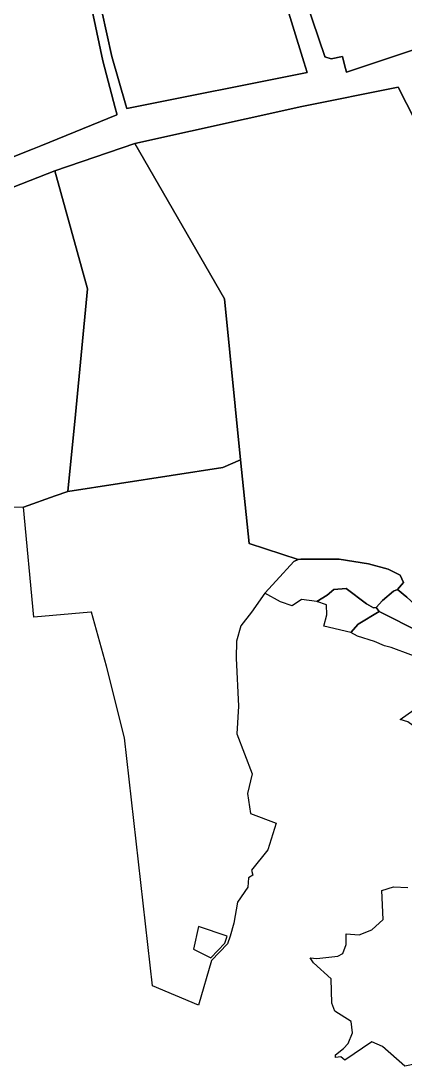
# Model space of a CAD drawing. Extents: x 544494 to 549037, y 1840490 to 1845220.
# Drawn here: x 547529.8 to 547645.1, y 1841764.8 to 1842078.3 of the extents above; entities that cross this region are included whole.
import ezdxf

# ---------------------------------------------------------------- set-up
doc = ezdxf.new("R2010")
doc.units = 0
doc.layers.add('Level 30', color=7, linetype='Continuous')

msp = doc.modelspace()

# ---------------------------------------------------------------- linework, layer by layer
at = {"layer": 'Level 30'}
for points in [[(547667.19, 1842109.15), (547668.12, 1842104.64), (547671.58, 1842091.25), (547675.15, 1842081.87), (547676.0167, 1842079.5834), (547676.2, 1842079.1), (547670.673, 1842077.266), (547627.56, 1842062.96), (547626.93, 1842065.07), (547626.39, 1842067.61), (547622.94, 1842066.91), (547621.08, 1842067.55), (547621.06, 1842067.6), (547598.33, 1842134.55), (547651.15, 1842154.88), (547658.42, 1842145.4), (547658.43, 1842143.45), (547655.69, 1842140.14), (547657.71, 1842133.86), (547659.99, 1842126.88), (547662.22, 1842124.2), (547665.55, 1842122.97), (547666.88, 1842117.83)], [(547614.79, 1842066.05), (547615.79, 1842062.82), (547561.59, 1842052.05), (547561.32, 1842052.98), (547557.11, 1842067.6), (547552.59, 1842088.15), (547545.72, 1842106.93), (547552.14, 1842112.68), (547594.5, 1842131.61)], [(547558.13, 1842052.2), (547558.6052, 1842050.3962), (547558.67, 1842050.15), (547535.86, 1842040.82), (547533.36, 1842039.83), (547501.78, 1842027.3), (547501.3492, 1842028.9479), (547500.58, 1842031.89), (547499.02, 1842037.88), (547498.35, 1842040.46), (547493.48, 1842056.69), (547495.9, 1842066.8), (547504.42, 1842075.43), (547523.22, 1842099.64), (547528.8, 1842103.32), (547539.95, 1842112.15), (547544.64, 1842103.34), (547550.4, 1842085.27), (547554.39, 1842066.34)], [(547590.45, 1841944.38), (547543.9, 1841937.15), (547546.23, 1841960.26), (547549.85, 1841997.89), (547540.05, 1842033.32), (547564.03, 1842041.5), (547590.98, 1841994.93), (547595.73, 1841946.64)], [(547546.23, 1841960.26), (547543.9, 1841937.15), (547540.1443, 1841935.8105), (547530.61, 1841932.41), (547493, 1841931.12), (547486.91, 1841951.03), (547481.02, 1841980.3), (547480.38, 1841990.91), (547479.4305, 1842001.9054), (547478.88, 1842008.28), (547507.02, 1842020.43), (547540.05, 1842033.32), (547549.85, 1841997.89)], [(547606.41, 1841910.39), (547603.05, 1841906.67), (547599.07, 1841900.92), (547595.8, 1841896.86), (547594.52, 1841892.3), (547594.4, 1841887.18), (547595.11, 1841872.8), (547594.63, 1841864.46), (547599.26, 1841852.42), (547597.88, 1841846.56), (547598.72, 1841840.52), (547606.39, 1841837.67), (547603.94, 1841829.64), (547599.01, 1841823.59), (547599.45, 1841822.03), (547598.14, 1841821.22), (547597.9, 1841818.46), (547594.8, 1841813.99), (547593.7, 1841807.68), (547592.62, 1841803.79), (547591.84, 1841801.44), (547587.07, 1841796.52), (547583.09, 1841783.07), (547569.29, 1841788.85), (547560.89, 1841863.24), (547555.53, 1841884.74), (547551.04, 1841900.99), (547550.8048, 1841900.9685), (547533.68, 1841899.4), (547530.61, 1841932.41), (547540.1443, 1841935.8105), (547543.9, 1841937.15), (547590.45, 1841944.38), (547595.73, 1841946.64), (547598.36, 1841921.51), (547613.02, 1841916.73), (547611.72, 1841916.14)], [(547644.64, 1841909.87), (547642.81, 1841907.7), (547641.61, 1841907.28), (547638.35, 1841904.48), (547636.41, 1841902.33), (547635.62, 1841902.22), (547633.53, 1841903.43), (547627.45, 1841908.04), (547623.74, 1841907.78), (547621.79, 1841906.07), (547618.61, 1841904.18), (547614.09, 1841904.78), (547611.24, 1841902.88), (547607.71, 1841904.04), (547603.05, 1841906.67), (547606.41, 1841910.39), (547611.72, 1841916.14), (547613.02, 1841916.73), (547613.83, 1841916.88), (547625.39, 1841916.82), (547634.17, 1841915.42), (547640.05, 1841913.8), (547643.62, 1841912.07)], [(547636.41, 1841902.33), (547637.37, 1841901.15), (547631, 1841897.4), (547628.85, 1841894.9), (547620.7, 1841896.75), (547621.69, 1841900.14), (547621.51, 1841903.17), (547618.61, 1841904.18), (547621.79, 1841906.07), (547623.74, 1841907.78), (547627.45, 1841908.04), (547633.53, 1841903.43), (547635.62, 1841902.22)], [(547645.63, 1841905.44), (547648.18, 1841903.19), (547652.55, 1841901.7), (547661.46, 1841897.6), (547676.63, 1841890.95), (547681.82, 1841888.21), (547683.82, 1841886.61), (547681.21, 1841884.78), (547677.89, 1841882.51), (547675.7, 1841884.24), (547663.36, 1841889.85), (547653.18, 1841894.22), (547649.81, 1841894.83), (547637.37, 1841901.15), (547636.41, 1841902.33), (547638.35, 1841904.48), (547641.61, 1841907.28), (547642.81, 1841907.7)], [(547677.89, 1841882.51), (547677.35, 1841881.2), (547674.38, 1841879.55), (547672.89, 1841879.18), (547670.7, 1841879.74), (547667.79, 1841881.1), (547652.19, 1841886.53), (547646.84, 1841888.16), (547640.94, 1841890.36), (547638.99, 1841890.82), (547635.9, 1841892.15), (547630.8, 1841893.72), (547628.85, 1841894.9), (547631, 1841897.4), (547637.37, 1841901.15), (547649.81, 1841894.83), (547653.18, 1841894.22), (547663.36, 1841889.85), (547675.7, 1841884.24)], [(547651.02, 1841875.49), (547652.69, 1841875.59), (547672.02, 1841870.61), (547671.12, 1841864.71), (547668.58, 1841860.23), (547663.12, 1841862.16), (547660.5, 1841862.89), (547658.44, 1841863.64), (547657.14, 1841865.03), (547652.42, 1841866.52), (547647.48, 1841866.94), (547645.93, 1841868.06), (547643.68, 1841868.8), (547647.74, 1841871.65), (547650.82, 1841872.74)], [(547591.75, 1841803.75), (547583.12, 1841806.66), (547581.68, 1841799.91), (547586.82, 1841797.23), (547591.06, 1841801.69)]]:
    msp.add_lwpolyline(points, close=True, dxfattribs=at)
for points in [[(547598.33, 1842134.55), (547621.06, 1842067.6), (547621.08, 1842067.55), (547622.94, 1842066.91), (547626.39, 1842067.61), (547626.93, 1842065.07), (547627.56, 1842062.96), (547670.673, 1842077.266), (547676.2, 1842079.1)], [(547552.59, 1842088.15), (547557.11, 1842067.6), (547561.32, 1842052.98), (547561.59, 1842052.05), (547615.79, 1842062.82), (547614.79, 1842066.05), (547594.5, 1842131.61)], [(547501.78, 1842027.3), (547533.36, 1842039.83), (547535.86, 1842040.82), (547558.67, 1842050.15), (547558.6052, 1842050.3962), (547558.13, 1842052.2), (547554.39, 1842066.34), (547550.4, 1842085.27)], [(547650.69, 1842043.55), (547643.05, 1842058.45), (547614.1, 1842052.62), (547564.03, 1842041.5), (547540.05, 1842033.32), (547507.02, 1842020.43)], [(547645.63, 1841905.44), (547642.81, 1841907.7), (547644.64, 1841909.87), (547643.62, 1841912.07), (547640.05, 1841913.8), (547634.17, 1841915.42), (547625.39, 1841916.82), (547613.83, 1841916.88), (547613.02, 1841916.73), (547598.36, 1841921.51), (547595.73, 1841946.64), (547590.98, 1841994.93), (547564.03, 1842041.5), (547614.1, 1842052.62), (547643.05, 1842058.45), (547650.69, 1842043.55)], [(547690.26, 1841774.08), (547645.01, 1841764.8), (547638.33, 1841770.66), (547635.11, 1841772.11), (547627.09, 1841766.57), (547625.87, 1841767.57), (547624.23, 1841767.34), (547624.29, 1841768.22), (547626.63, 1841770.07), (547628.05, 1841771.57), (547629.32, 1841774.76), (547628.98, 1841778.18), (547624.06, 1841781.31), (547623.15, 1841783.67), (547622.94, 1841791), (547617.67, 1841795.77), (547616.67, 1841797.29), (547618.67, 1841797.09), (547624.93, 1841797.75), (547626.48, 1841798.53), (547627.42, 1841801.32), (547627.4, 1841804.49), (547631.38, 1841804.14), (547635.11, 1841805.7), (547638.51, 1841808.76), (547638.13, 1841817.42), (547641.68, 1841818.59), (547645.92, 1841818.4)]]:
    msp.add_lwpolyline(points, dxfattribs=at)

doc.saveas('drawing.dxf')
